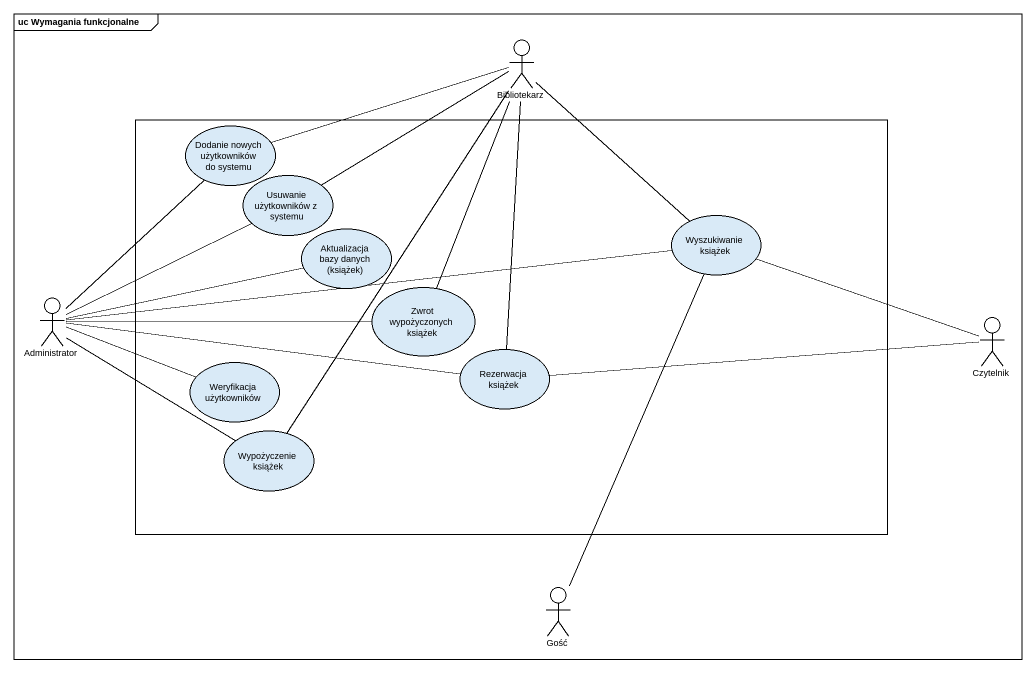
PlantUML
@startuml
mainframe uc Wymagania funkcjonalne
actor Bibliotekarz
rectangle " " as rectangle1 {
  usecase "Dodanie nowych użytkowników do systemu" as Dodanie_nowych_użytkowników
  usecase "Usuwanie użytkowników z systemu" as Usuwanie_użytkowników_z
  usecase "Aktualizacja bazy danych (książek)" as Aktualizacja_bazy_danych
  usecase "Wyszukiwanie książek" as Wyszukiwanie_książek
  usecase "Zwrot wypożyczonych książek" as Zwrot_wypożyczonych_książek
  usecase "Weryfikacja użytkowników" as Weryfikacja_użytkowników
  usecase "Rezerwacja książek" as Rezerwacja_książek
  usecase "Wypożyczenie książek" as Wypożyczenie_książek
}
actor Administrator
actor Czytelnik
actor Gość
Bibliotekarz -left- Dodanie_nowych_użytkowników
Bibliotekarz -left- Usuwanie_użytkowników_z
Bibliotekarz -- Wyszukiwanie_książek
Bibliotekarz -- Zwrot_wypożyczonych_książek
Bibliotekarz -- Rezerwacja_książek
Bibliotekarz -- Wypożyczenie_książek
Wyszukiwanie_książek -- Gość
Administrator -up- Dodanie_nowych_użytkowników
Administrator -right- Usuwanie_użytkowników_z
Administrator -right- Aktualizacja_bazy_danych
Administrator -right- Wyszukiwanie_książek
Administrator -right- Zwrot_wypożyczonych_książek
Administrator -right- Weryfikacja_użytkowników
Administrator -right- Rezerwacja_książek
Administrator -right- Wypożyczenie_książek
Czytelnik -left- Wyszukiwanie_książek
Czytelnik -left- Rezerwacja_książek
@enduml
